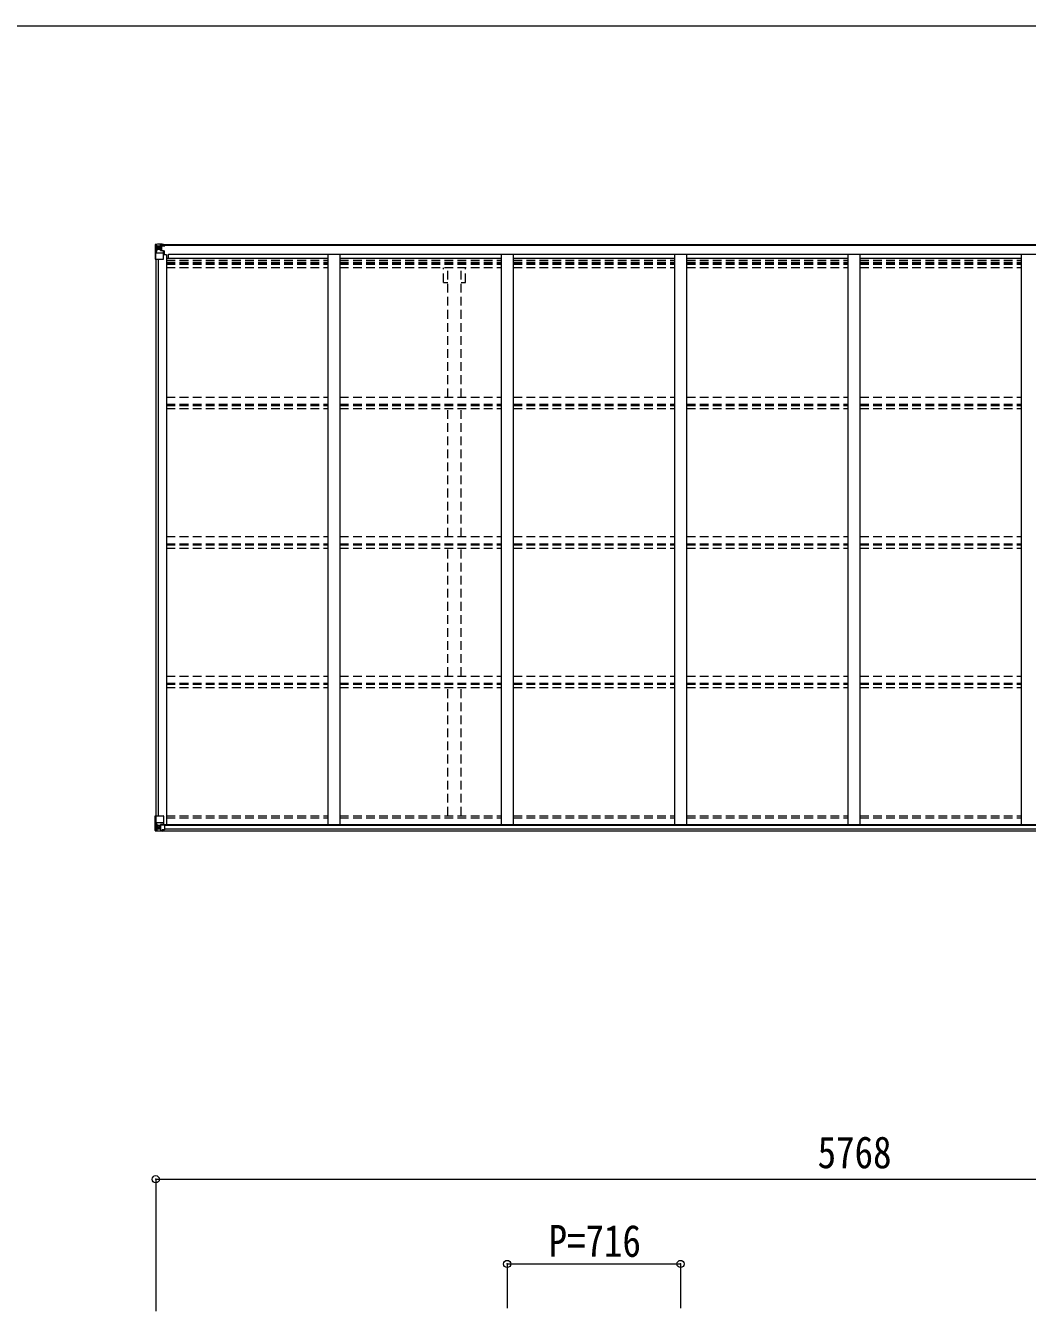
# Model space of a CAD drawing. Units: millimetres at full size, sheet at 1:30; details may follow other scales. Extents: x -8432 to 8432, y -5820 to 5820.
# Drawn here: x 89 to 4226, y 509 to 5820 of the extents above; entities that cross this region are included whole.
import ezdxf
from ezdxf.enums import TextEntityAlignment as Align

# ---------------------------------------------------------------- set-up
doc = ezdxf.new("R2010")
doc.units = ezdxf.units.MM
doc.header["$LTSCALE"] = 30
doc.header["$PDMODE"] = 32
doc.header["$PDSIZE"] = 30
doc.linetypes.add('DASHED1', pattern=[1.8, 1.2, -0.6])
for name, color, linetype, lineweight in [('0-3_ELV2', 4, 'Continuous', 9), ('0-4_TABLE1', 6, 'Continuous', 9), ('0-6_OTH_LINE', 6, 'Continuous', 9), ('F-0_240', 7, 'Continuous', 9)]:
    doc.layers.add(name, color=color, linetype=linetype, lineweight=lineweight)
doc.styles.add('ＭＳ ゴシック', font='')
doc.styles.get('ＭＳ ゴシック').set_extended_font_data('MS Gothic')

msp = doc.modelspace()

# ---------------------------------------------------------------- linework, layer by layer
at = {"layer": '0-3_ELV2'}
for p, q in [((647.77, 4915.91), (6372.77, 4915.91)), ((647.77, 4913.77), (6372.77, 4913.77)), ((626.27, 4855.14), (626.27, 2555.83)), ((635.97, 4855.14), (635.97, 2555.83)), ((671.27, 4873.79), (658.27, 4873.79)), ((671.27, 4873.79), (671.27, 2519.81)), ((671.27, 4860.11), (1337.27, 4860.11)), ((678.77, 4860.11), (678.77, 4875.63)), ((678.77, 4875.63), (6341.77, 4875.63)), ((1337.27, 4875.61), (1337.27, 2519.81)), ((1387.27, 4875.61), (1387.27, 2519.81)), ((1387.27, 4860.11), (2053.27, 4860.11)), ((2053.27, 4875.61), (2053.27, 2519.81)), ((2103.27, 4875.61), (2103.27, 2519.81)), ((2103.27, 4860.11), (2769.27, 4860.11)), ((2769.27, 4875.61), (2769.27, 2519.81)), ((2819.27, 4875.61), (2819.27, 2519.81)), ((2819.27, 4860.11), (3485.27, 4860.11)), ((3485.27, 4875.61), (3485.27, 2519.81)), ((3535.27, 4875.61), (3535.27, 2519.81)), ((3535.27, 4860.11), (4201.27, 4860.11)), ((4201.27, 4875.61), (4201.27, 2519.81)), ((651, 2519.81), (6369.53, 2519.81)), ((662.77, 2517.55), (6357.77, 2517.55)), ((662.77, 2501.94), (6357.77, 2501.94)), ((652.77, 2494.04), (6367.77, 2494.04))]:
    msp.add_line(p, q, dxfattribs=at)
at = {"layer": '0-3_ELV2', "linetype": 'DASHED1'}
for p, q in [((671.27, 4851.72), (1337.27, 4851.72)), ((671.27, 4843.52), (1337.27, 4843.52)), ((671.27, 4839.59), (1337.27, 4839.59)), ((671.27, 4834.51), (1337.27, 4834.51)), ((1387.27, 4851.72), (2053.27, 4851.72)), ((1387.27, 4843.52), (2053.27, 4843.52)), ((1387.27, 4839.59), (2053.27, 4839.59)), ((1387.27, 4834.51), (2053.27, 4834.51)), ((2103.27, 4851.72), (2769.27, 4851.72)), ((2103.27, 4843.52), (2769.27, 4843.52)), ((2103.27, 4839.59), (2769.27, 4839.59)), ((2103.27, 4834.51), (2769.27, 4834.51)), ((2819.27, 4851.72), (3485.27, 4851.72)), ((2819.27, 4843.52), (3485.27, 4843.52)), ((2819.27, 4839.59), (3485.27, 4839.59)), ((2819.27, 4834.51), (3485.27, 4834.51)), ((3535.27, 4851.72), (4201.27, 4851.72)), ((3535.27, 4843.52), (4201.27, 4843.52)), ((3535.27, 4839.59), (4201.27, 4839.59)), ((3535.27, 4834.51), (4201.27, 4834.51)), ((671.27, 4821.5), (1337.27, 4821.5)), ((1387.27, 4821.5), (2053.27, 4821.5)), ((1815.07, 4759.91), (1815.07, 4820.31)), ((1832.77, 4285.76), (1832.77, 4820.31)), ((1887.77, 4285.76), (1887.77, 4820.31)), ((1905.47, 4759.91), (1905.47, 4820.31)), ((2103.27, 4821.5), (2769.27, 4821.5)), ((2819.27, 4821.5), (3485.27, 4821.5)), ((3535.27, 4821.5), (4201.27, 4821.5)), ((1815.07, 4759.91), (1832.77, 4759.91)), ((1887.77, 4759.91), (1905.47, 4759.91)), ((671.27, 4285.76), (1337.23, 4285.76)), ((671.27, 4256.03), (1337.23, 4256.03)), ((671.27, 4251.48), (1337.23, 4251.48)), ((1387.27, 4285.76), (2053.23, 4285.76)), ((1387.27, 4256.03), (2053.23, 4256.03)), ((1387.27, 4251.48), (2053.23, 4251.48)), ((2103.27, 4285.76), (2769.23, 4285.76)), ((2103.27, 4256.03), (2769.23, 4256.03)), ((2103.27, 4251.48), (2769.23, 4251.48)), ((2819.27, 4285.76), (3485.23, 4285.76)), ((2819.27, 4256.03), (3485.23, 4256.03)), ((2819.27, 4251.48), (3485.23, 4251.48)), ((3535.27, 4285.76), (4201.23, 4285.76)), ((3535.27, 4256.03), (4201.23, 4256.03)), ((3535.27, 4251.48), (4201.23, 4251.48)), ((671.27, 4238.47), (1337.23, 4238.47)), ((1387.27, 4238.47), (2053.23, 4238.47)), ((1832.77, 3709.69), (1832.77, 4238.47)), ((1887.77, 3709.69), (1887.77, 4238.47)), ((2103.27, 4238.47), (2769.23, 4238.47)), ((2819.27, 4238.47), (3485.23, 4238.47)), ((3535.27, 4238.47), (4201.23, 4238.47)), ((671.27, 3709.69), (1337.23, 3709.69)), ((671.27, 3679.95), (1337.23, 3679.95)), ((671.27, 3675.4), (1337.23, 3675.4)), ((1387.27, 3709.69), (2053.23, 3709.69)), ((1387.27, 3679.95), (2053.23, 3679.95)), ((1387.27, 3675.4), (2053.23, 3675.4)), ((2103.27, 3709.69), (2769.23, 3709.69)), ((2103.27, 3679.95), (2769.23, 3679.95)), ((2103.27, 3675.4), (2769.23, 3675.4)), ((2819.27, 3709.69), (3485.23, 3709.69)), ((2819.27, 3679.95), (3485.23, 3679.95)), ((2819.27, 3675.4), (3485.23, 3675.4)), ((3535.27, 3709.69), (4201.23, 3709.69)), ((3535.27, 3679.95), (4201.23, 3679.95)), ((3535.27, 3675.4), (4201.23, 3675.4)), ((671.27, 3662.39), (1337.23, 3662.39)), ((1387.27, 3662.39), (2053.23, 3662.39)), ((1832.77, 3133.61), (1832.77, 3662.39)), ((1887.77, 3133.61), (1887.77, 3662.39)), ((2103.27, 3662.39), (2769.23, 3662.39)), ((2819.27, 3662.39), (3485.23, 3662.39)), ((3535.27, 3662.39), (4201.23, 3662.39)), ((671.27, 3133.61), (1337.23, 3133.61)), ((1387.27, 3133.61), (2053.23, 3133.61)), ((2103.27, 3133.61), (2769.23, 3133.61)), ((2819.27, 3133.61), (3485.23, 3133.61)), ((3535.27, 3133.61), (4201.23, 3133.61)), ((671.27, 3103.87), (1337.23, 3103.87)), ((671.27, 3099.33), (1337.23, 3099.33)), ((671.27, 3086.32), (1337.23, 3086.32)), ((1387.27, 3103.87), (2053.23, 3103.87)), ((1387.27, 3099.33), (2053.23, 3099.33)), ((1387.27, 3086.32), (2053.23, 3086.32)), ((1832.77, 2556.79), (1832.77, 3086.32)), ((1887.77, 2556.79), (1887.77, 3086.32)), ((2103.27, 3103.87), (2769.23, 3103.87)), ((2103.27, 3099.33), (2769.23, 3099.33)), ((2103.27, 3086.32), (2769.23, 3086.32)), ((2819.27, 3103.87), (3485.23, 3103.87)), ((2819.27, 3099.33), (3485.23, 3099.33)), ((2819.27, 3086.32), (3485.23, 3086.32)), ((3535.27, 3103.87), (4201.23, 3103.87)), ((3535.27, 3099.33), (4201.23, 3099.33)), ((3535.27, 3086.32), (4201.23, 3086.32)), ((671.27, 2555.98), (1337.27, 2555.98)), ((1387.27, 2555.98), (2053.27, 2555.98)), ((2103.27, 2555.98), (2769.27, 2555.98)), ((2819.27, 2555.98), (3485.27, 2555.98)), ((3535.27, 2555.98), (4201.27, 2555.98)), ((671.27, 2547.64), (1337.27, 2547.64)), ((1387.27, 2547.64), (2053.27, 2547.64)), ((2103.27, 2547.64), (2769.27, 2547.64)), ((2819.27, 2547.64), (3485.27, 2547.64)), ((3535.27, 2547.64), (4201.27, 2547.64))]:
    msp.add_line(p, q, dxfattribs=at)
at = {"layer": '0-4_TABLE1'}
for p, q in [((624.27, 4915.85), (624.27, 4855.14)), ((652.77, 4918.54), (625.2, 4916.85)), ((625.2, 4916.81), (625.2, 4916.85)), ((634.17, 4917.24), (626.25, 4916.76)), ((627.11, 4915.79), (627.11, 4915.73)), ((627.11, 4855.14), (627.11, 4915.73)), ((627.66, 4882.02), (631.8, 4894.11)), ((631.08, 4912.35), (628.34, 4916.02)), ((631.93, 4908.84), (634.27, 4908.9)), ((631.93, 4895.37), (631.93, 4908.84)), ((634.27, 4895.34), (631.93, 4895.37)), ((646.27, 4918.03), (634.27, 4917.24)), ((647.77, 4908.9), (634.27, 4908.9)), ((647.77, 4895.34), (634.27, 4895.34)), ((634.27, 4895.34), (634.27, 4895.34)), ((639.75, 4901.7), (639.75, 4900.74)), ((646.27, 4892.04), (646.27, 4918.14)), ((646.27, 4917.26), (652.77, 4917.65)), ((647.77, 4912.43), (646.27, 4912.43)), ((647.09, 4891.78), (657.44, 4890.13)), ((647.09, 4891.15), (647.09, 4891.78)), ((657.44, 4889.5), (647.09, 4891.15)), ((652.77, 4916.73), (647.77, 4916.64)), ((656.27, 4912.07), (647.77, 4912.07)), ((651.77, 4907.14), (647.77, 4907.14)), ((651.77, 4898.94), (647.77, 4898.94)), ((647.87, 4910.77), (651.77, 4910.77)), ((648.26, 4911.15), (658.27, 4911.23)), ((648.26, 4910.98), (648.26, 4911.15)), ((663.27, 4911.11), (648.26, 4910.98)), ((648.27, 4913.1), (648.27, 4911.15)), ((656.27, 4913.1), (648.27, 4913.1)), ((656.27, 4913.07), (648.27, 4913.07)), ((651.77, 4891.04), (651.77, 4911.01)), ((652.77, 4915.91), (652.77, 4918.54)), ((656.27, 4912.07), (656.27, 4913.77)), ((657.44, 4890.13), (657.44, 4889.5)), ((657.72, 4890.05), (662.77, 4890.01)), ((657.77, 4916.34), (657.77, 4915.91)), ((658.07, 4916.34), (657.77, 4916.34)), ((658.07, 4916.34), (659.76, 4915.91)), ((658.27, 4912.84), (664.27, 4912.84)), ((658.27, 4856.14), (658.27, 4889.24)), ((662.77, 4888.29), (658.27, 4888.27)), ((661.77, 4890.02), (661.77, 4888.28)), ((662.77, 4873.79), (662.77, 4890.01)), ((663.27, 4913.77), (663.27, 4912.84)), ((664.27, 4911.16), (664.27, 4913.77)), ((624.27, 4855.14), (657.27, 4855.14)), ((627.66, 4882.02), (634.27, 4881.81)), ((634.27, 4881.81), (658.27, 4881.81)), ((662.77, 4878.14), (658.27, 4878.14)), ((624.27, 2555.83), (657.27, 2555.83)), ((624.27, 2495.12), (624.27, 2555.83)), ((627.11, 2555.83), (627.11, 2495.25)), ((658.27, 2554.83), (658.27, 2521.74)), ((627.66, 2528.95), (634.27, 2529.17)), ((627.66, 2528.95), (631.8, 2516.87)), ((631.08, 2498.62), (628.34, 2494.96)), ((634.27, 2515.64), (631.93, 2515.6)), ((631.93, 2515.6), (631.93, 2502.13)), ((631.93, 2502.13), (634.27, 2502.07)), ((634.27, 2529.17), (658.27, 2529.17)), ((634.27, 2515.64), (634.27, 2515.63)), ((646.27, 2515.63), (634.27, 2515.63)), ((634.27, 2502.08), (646.27, 2502.08)), ((638.79, 2509.27), (638.79, 2510.23)), ((646.27, 2519.62), (652.77, 2519.62)), ((646.27, 2519.62), (646.27, 2492.83)), ((657.44, 2521.48), (647.09, 2519.82)), ((647.09, 2519.82), (647.09, 2519.62)), ((649.79, 2519.62), (657.44, 2520.84)), ((652.77, 2519.62), (661.77, 2519.59)), ((652.77, 2492.44), (652.77, 2498.38)), ((661.77, 2497.81), (652.77, 2497.75)), ((657.44, 2520.84), (657.44, 2521.48)), ((662.77, 2518.68), (662.77, 2498.52)), ((625.2, 2494.17), (625.2, 2494.12)), ((634.17, 2493.74), (626.25, 2494.21)), ((627.11, 2495.18), (627.11, 2495.25)), ((646.27, 2492.95), (634.27, 2493.73))]:
    msp.add_line(p, q, dxfattribs=at)
for points in [[(637.83, 4902.66), (636.87, 4902.66), (636.87, 4903.62), (637.83, 4903.62)], [(638.79, 4904.58), (638.79, 4905.54), (639.75, 4905.54), (639.75, 4904.58)], [(639.75, 4900.74), (638.79, 4900.74), (638.79, 4901.7)], [(640.71, 4903.62), (641.67, 4903.62), (641.67, 4902.66), (640.71, 4902.66)], [(652.77, 4917.14), (647.77, 4917.14), (647.77, 4891.68)], [(658.27, 4912.84), (658.27, 4911.22), (664.27, 4911.27)], [(637.83, 2507.35), (636.87, 2507.35), (636.87, 2508.31), (637.83, 2508.31)], [(638.79, 2510.23), (639.75, 2510.23), (639.75, 2509.27)], [(639.75, 2506.39), (639.75, 2505.43), (638.79, 2505.43), (638.79, 2506.39)], [(640.71, 2508.31), (641.67, 2508.31), (641.67, 2507.35), (640.71, 2507.35)], [(662.77, 2498.52), (662.75, 2498.42), (652.77, 2498.38)], [(625.2, 2494.12), (634.27, 2493.57), (652.77, 2492.44)]]:
    msp.add_lwpolyline(points, dxfattribs=at)
for centre in [(639.27, 4903.14), (639.27, 2507.83)]:
    msp.add_circle(centre, 5.3, dxfattribs=at)
for centre, radius, start, end in [((625.26, 4915.85), 0.999, 93.4424, 179.95083), ((625.26, 4915.81), 0.999, 93.4424, 179.95083), ((625.27, 4915.85), 1, 93.50017, 180.00079), ((626.42, 4929.46), 12.7, 269.24466, 275.10311), ((628.39, 4915.85), 1.28, 131.17831, 182.45895), ((637.83, 4904.58), 0.96, 270, 0), ((637.83, 4901.7), 0.96, 0, 90), ((640.71, 4904.58), 0.96, 180, 270), ((640.71, 4901.7), 0.96, 90, 180), ((647.2, 4892.72), 0.937, 182.32209, 263.26766), ((647.2, 4892.08), 0.937, 182.32209, 263.26766), ((648.27, 4913.6), 0.5, 179.99802, 269.99691), ((648.27, 4913.57), 0.5, 180.00109, 270.00109), ((648.27, 4910.64), 0.5, 90.52895, 180.04464), ((648.28, 4910.47), 0.513, 91.88028, 181.04707), ((657.33, 4889.2), 0.937, 2.32209, 83.26766), ((657.33, 4888.57), 0.937, 2.32209, 83.26766), ((663.4, 4918.8), 7.69, 268.96999, 276.43426), ((657.27, 4856.14), 1, 270, 0), ((657.27, 2554.83), 1, 0, 90), ((637.83, 2509.27), 0.96, 270, 0), ((637.83, 2506.39), 0.96, 0, 90), ((640.71, 2509.27), 0.96, 180, 270), ((640.71, 2506.39), 0.96, 90, 180), ((647.2, 2518.89), 0.937, 96.73234, 129.06602), ((657.33, 2522.41), 0.937, 276.73234, 357.67791), ((657.33, 2521.77), 0.937, 276.73234, 357.67791), ((625.26, 2495.16), 0.999, 180.04917, 266.5576), ((625.26, 2495.13), 0.999, 180.04917, 266.5576), ((625.27, 2495.12), 1, 179.99921, 266.49983), ((626.42, 2481.52), 12.7, 84.89689, 90.75534), ((628.39, 2495.13), 1.28, 177.54105, 228.82169)]:
    msp.add_arc(centre, radius, start, end, dxfattribs=at)
for centre, major_axis, ratio, start_param, end_param in [((826.2, 4929.16), (201, 12.36), 0.060933, 3.1373463, 3.1378449), ((627.2, 4916.93), (2, 0.12), 0.060933, 3.1378449, 4.2119296), ((627.4, 4913.83), (-0.02, 3), 0.466854, 5.5234897, 6.1575023), ((629.06, 4908.76), (0.03, 5), 0.573921, 4.7320603, 5.5159136), ((630.53, 4895.39), (0, 3), 0.468246, 4.2703918, 4.7058971), ((552.52, 4908.9), (81.75, 0), 0.061163, 0, 0.0007725), ((628.38, 4884.37), (0.85, 2.32), 0.403757, 2.3087461, 3.2744049), ((628.38, 2526.61), (0.85, -2.32), 0.403757, 3.0087805, 3.9744392), ((629.06, 2502.21), (0.03, -5), 0.573921, 0.7672717, 1.551125), ((630.53, 2515.58), (0, -3), 0.468246, 1.5772882, 2.0127935), ((552.52, 2502.08), (81.75, 0), 0.061163, 6.2824128, 6.2831853), ((661.77, 2518.68), (1, -0.021), 0.906239, 0.0187047, 1.589501), ((661.77, 2498.52), (1, 0.012), 0.707053, 4.7036637, 6.124411), ((627.2, 2494.04), (2, -0.12), 0.060933, 2.0712557, 3.1453404), ((826.2, 2481.81), (201, -12.36), 0.060933, 3.1453404, 3.145839), ((627.4, 2497.14), (-0.02, -3), 0.466854, 0.125683, 0.7596956)]:
    msp.add_ellipse(centre, major_axis=major_axis, ratio=ratio, start_param=start_param, end_param=end_param, dxfattribs=at)
at = {"layer": '0-6_OTH_LINE'}
for p, q in [((626.27, 1054.86), (626.27, 509.45)), ((626.27, 1054.86), (6394.27, 1054.86)), ((2078.27, 704.86), (2078.27, 522.41)), ((2078.27, 704.86), (2794.27, 704.86)), ((2794.27, 704.86), (2794.27, 522.41))]:
    msp.add_line(p, q, dxfattribs=at)
for p in [(626.27, 1054.86), (2078.27, 704.86), (2794.27, 704.86)]:
    msp.add_point(p, dxfattribs=at)
at = {"layer": 'F-0_240', "color": 5}
msp.add_line((-8432.06, 5820), (8007.94, 5820), dxfattribs=at)

# ---------------------------------------------------------------- texts
at = {"layer": '0-6_OTH_LINE', "color": 7, "style": 'ＭＳ ゴシック', "width": 0.85}
for s, p in [('5768', (3360.27, 1060.86)), ('P=716', (2248.77, 694.86))]:
    msp.add_text(s, height=132, dxfattribs=at).set_placement(p, align=Align.BOTTOM_LEFT)

doc.saveas('drawing.dxf')
